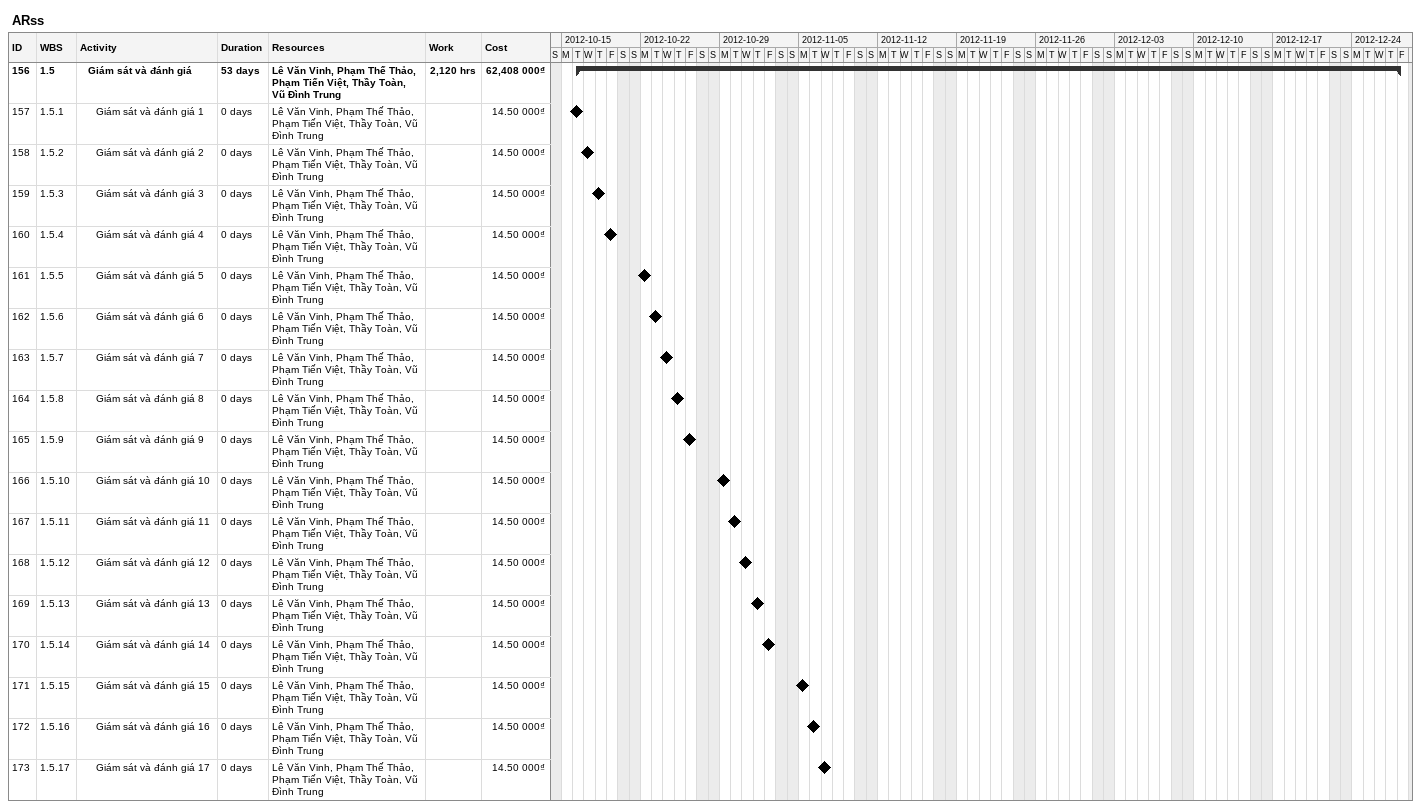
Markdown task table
ARss

| ID | WBS | Task | Duration | Start | Finish | Resources | Work (h) | Cost (000₫) |
|---|---|---|---|---|---|---|---|---|
| 156 | 1.5 | **Giám sát và đánh giá** | 53d | 2012-10-16 | 2012-12-28 | Lê Văn Vinh, Phạm Thế Thảo, Phạm Tiến Việt, Thầy Toàn, Vũ Đình Trung | 2120 | 62408 |
| 157 | 1.5.1 | Giám sát và đánh giá 1 | 0d | 2012-10-16 | 2012-10-16 | Lê Văn Vinh, Phạm Thế Thảo, Phạm Tiến Việt, Thầy Toàn, Vũ Đình Trung |  | 14.50 |
| 158 | 1.5.2 | Giám sát và đánh giá 2 | 0d | 2012-10-17 | 2012-10-17 | Lê Văn Vinh, Phạm Thế Thảo, Phạm Tiến Việt, Thầy Toàn, Vũ Đình Trung |  | 14.50 |
| 159 | 1.5.3 | Giám sát và đánh giá 3 | 0d | 2012-10-18 | 2012-10-18 | Lê Văn Vinh, Phạm Thế Thảo, Phạm Tiến Việt, Thầy Toàn, Vũ Đình Trung |  | 14.50 |
| 160 | 1.5.4 | Giám sát và đánh giá 4 | 0d | 2012-10-19 | 2012-10-19 | Lê Văn Vinh, Phạm Thế Thảo, Phạm Tiến Việt, Thầy Toàn, Vũ Đình Trung |  | 14.50 |
| 161 | 1.5.5 | Giám sát và đánh giá 5 | 0d | 2012-10-22 | 2012-10-22 | Lê Văn Vinh, Phạm Thế Thảo, Phạm Tiến Việt, Thầy Toàn, Vũ Đình Trung |  | 14.50 |
| 162 | 1.5.6 | Giám sát và đánh giá 6 | 0d | 2012-10-23 | 2012-10-23 | Lê Văn Vinh, Phạm Thế Thảo, Phạm Tiến Việt, Thầy Toàn, Vũ Đình Trung |  | 14.50 |
| 163 | 1.5.7 | Giám sát và đánh giá 7 | 0d | 2012-10-24 | 2012-10-24 | Lê Văn Vinh, Phạm Thế Thảo, Phạm Tiến Việt, Thầy Toàn, Vũ Đình Trung |  | 14.50 |
| 164 | 1.5.8 | Giám sát và đánh giá 8 | 0d | 2012-10-25 | 2012-10-25 | Lê Văn Vinh, Phạm Thế Thảo, Phạm Tiến Việt, Thầy Toàn, Vũ Đình Trung |  | 14.50 |
| 165 | 1.5.9 | Giám sát và đánh giá 9 | 0d | 2012-10-26 | 2012-10-26 | Lê Văn Vinh, Phạm Thế Thảo, Phạm Tiến Việt, Thầy Toàn, Vũ Đình Trung |  | 14.50 |
| 166 | 1.5.10 | Giám sát và đánh giá 10 | 0d | 2012-10-29 | 2012-10-29 | Lê Văn Vinh, Phạm Thế Thảo, Phạm Tiến Việt, Thầy Toàn, Vũ Đình Trung |  | 14.50 |
| 167 | 1.5.11 | Giám sát và đánh giá 11 | 0d | 2012-10-30 | 2012-10-30 | Lê Văn Vinh, Phạm Thế Thảo, Phạm Tiến Việt, Thầy Toàn, Vũ Đình Trung |  | 14.50 |
| 168 | 1.5.12 | Giám sát và đánh giá 12 | 0d | 2012-10-31 | 2012-10-31 | Lê Văn Vinh, Phạm Thế Thảo, Phạm Tiến Việt, Thầy Toàn, Vũ Đình Trung |  | 14.50 |
| 169 | 1.5.13 | Giám sát và đánh giá 13 | 0d | 2012-11-01 | 2012-11-01 | Lê Văn Vinh, Phạm Thế Thảo, Phạm Tiến Việt, Thầy Toàn, Vũ Đình Trung |  | 14.50 |
| 170 | 1.5.14 | Giám sát và đánh giá 14 | 0d | 2012-11-02 | 2012-11-02 | Lê Văn Vinh, Phạm Thế Thảo, Phạm Tiến Việt, Thầy Toàn, Vũ Đình Trung |  | 14.50 |
| 171 | 1.5.15 | Giám sát và đánh giá 15 | 0d | 2012-11-05 | 2012-11-05 | Lê Văn Vinh, Phạm Thế Thảo, Phạm Tiến Việt, Thầy Toàn, Vũ Đình Trung |  | 14.50 |
| 172 | 1.5.16 | Giám sát và đánh giá 16 | 0d | 2012-11-06 | 2012-11-06 | Lê Văn Vinh, Phạm Thế Thảo, Phạm Tiến Việt, Thầy Toàn, Vũ Đình Trung |  | 14.50 |
| 173 | 1.5.17 | Giám sát và đánh giá 17 | 0d | 2012-11-07 | 2012-11-07 | Lê Văn Vinh, Phạm Thế Thảo, Phạm Tiến Việt, Thầy Toàn, Vũ Đình Trung |  | 14.50 |
